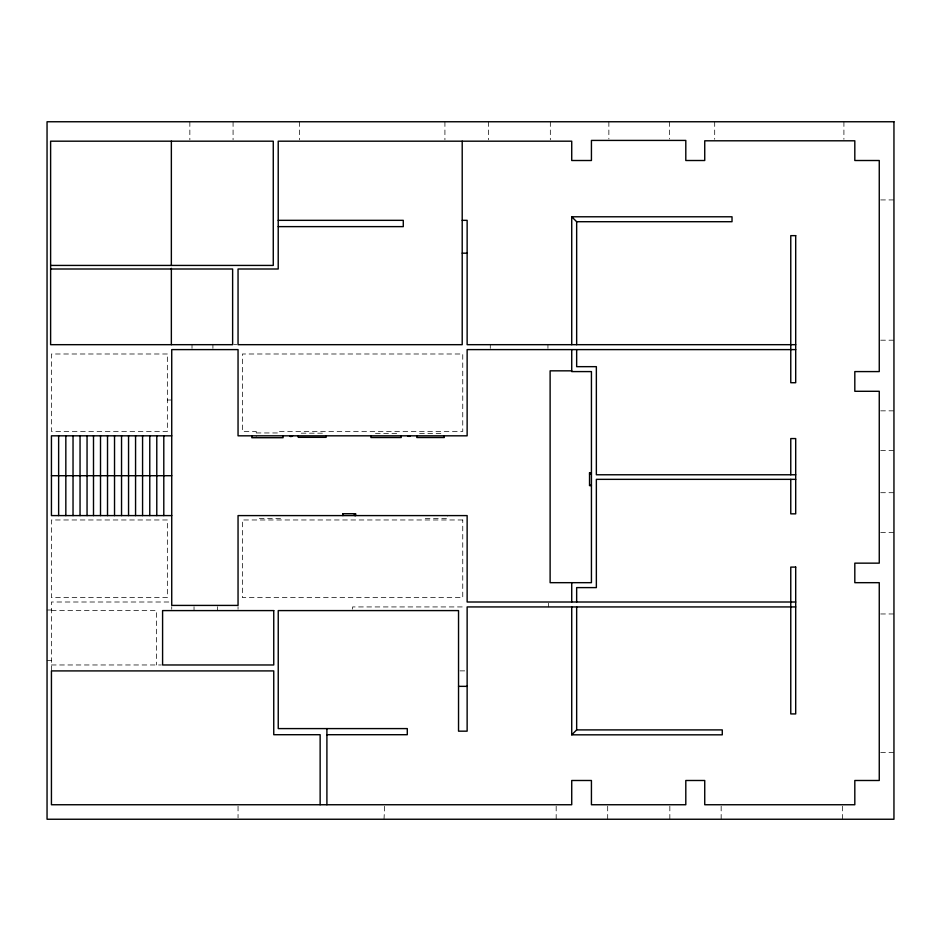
<?xml version="1.0" encoding="UTF-8"?>
<svg xmlns="http://www.w3.org/2000/svg" width="941" height="941" viewBox="0 0 941 941"><rect width="100%" height="100%" fill="white"/><g stroke="black" fill="none" stroke-linecap="round" stroke-linejoin="round"><path stroke-width="0.71" stroke-dasharray="4.71 3.53" d="M384.022 819.246L384.622 806.202M880.729 199.927L893.95 199.927M880.729 340.195L893.95 340.195M233.697 344.677L236.697 344.677M167.345 400.007L171.733 400.007M880.729 410.841L893.95 410.841M256.223 432.954L278.395 432.954L278.395 431.437L462.749 431.437L462.749 353.992L242.425 353.992L242.425 431.437L256.223 431.437L256.223 436.53M301.226 433.178L323.386 433.178M375.483 433.366L397.361 433.366M419.651 433.554L440.917 433.554M880.729 450.398L893.95 450.398M880.729 492.708L893.95 492.708M259.363 518.444L281.759 518.444M425.273 518.444L447.669 518.444L447.669 515.597M880.729 532.571L893.95 532.571M168.792 602.005L51.437 602.005L51.437 670.909M462.207 606.933L352.593 606.933L352.593 609.368M47.05 610.015L51.437 610.015M51.437 610.591L156.477 610.591L156.477 664.969M880.729 613.967L893.95 613.967M47.05 660.582L51.437 660.582M51.437 664.969L161.37 664.969M459.973 670.874L465.701 670.874M880.729 752.612L893.95 752.612M843.912 121.754L843.912 139.339M842.607 806.202L842.607 819.246M721.159 806.202L721.159 819.246M714.69 121.754L714.69 139.339M669.839 806.202L669.839 819.246M669.498 121.754L669.498 138.986M608.862 121.754L608.862 138.986M607.686 806.202L607.686 819.246M556.178 806.202L556.178 819.246M550.332 121.754L550.332 139.797M548.427 603.228L548.427 606.933M547.944 344.677L547.944 348.382M490.285 344.677L490.285 348.382M488.567 121.754L488.567 139.797M444.917 121.754L444.917 139.797M299.579 121.754L299.579 139.797M238.049 606.71L238.049 609.298M238.049 806.202L238.049 817.8M233.074 121.754L233.074 139.797M217.547 606.71L217.547 610.591M212.913 344.677L212.913 348.382M194.034 606.71L194.034 610.591M192.011 344.677L192.011 348.382M189.847 121.754L189.847 139.797M171.733 606.71L171.733 609.298M167.345 353.992L51.437 353.992L51.437 431.437L167.345 431.437L167.345 353.992M167.345 519.973L51.437 519.973L51.437 597.617L167.345 597.617L167.345 519.973M462.749 519.973L242.425 519.973L242.425 597.617L462.749 597.617L462.749 519.973"/><path stroke-width="1.41" d="M571.728 734.827L576.657 729.898L722.276 729.898L722.276 734.827L571.728 734.827L571.728 606.933M571.728 216.783L732.027 216.783L732.027 221.711L576.657 221.711L571.728 216.783L571.728 344.677M278.218 220.335L403.277 220.335L403.277 226.628L278.218 226.628M462.207 220.335L467.136 220.335L467.136 344.677L795.698 344.677M462.207 253.176L467.136 253.176M50.614 265.433L273.266 265.433L273.266 141.185L50.614 141.185L50.614 344.677L232.627 344.677L232.627 268.997L50.614 268.997M795.698 349.605L467.136 349.605L467.136 435.824L238.049 435.824L238.049 349.605L171.733 349.605L171.733 605.416L238.049 605.416L238.049 515.597L467.136 515.597L467.136 602.005L795.698 602.005M571.728 370.836L550.12 370.836L550.12 582.679L591.43 582.679L591.43 371.589L571.728 371.589L571.728 349.605M171.733 435.824L51.437 435.824L51.437 515.597L171.733 515.597M290.31 436.553L292.204 436.365M589.537 472.794L591.43 472.747M589.537 474.029L591.43 474.029M795.698 474.77L596.359 474.77L596.359 366.661L576.657 366.661L576.657 349.605M51.437 475.711L171.733 475.711M795.698 479.345L596.359 479.345L596.359 587.607L576.657 587.607L576.657 602.005M589.537 485.438L591.43 485.438L589.537 485.544L589.537 472.747M342.877 513.704L355.674 513.704L355.616 515.597M795.698 606.933L467.136 606.933L467.136 731.169L458.538 731.169L458.538 610.591L278.242 610.591L278.242 728.593L407.288 728.593L407.288 734.709L326.903 734.709M458.538 686.354L467.136 686.354M790.769 474.77L790.769 438.565L795.698 438.565L795.698 513.845L790.769 513.845L790.769 479.345M576.657 221.711L576.657 344.677M576.657 606.933L576.657 729.898M571.728 582.679L571.728 602.005M462.207 141.185L462.207 344.677L238.049 344.677L238.049 268.997L278.218 268.997L278.218 141.185L571.728 141.185L571.728 160.511L591.43 160.511L591.43 140.421L685.801 140.421L685.801 160.511L704.738 160.511L704.738 140.797L854.816 140.797L854.816 160.511L879.259 160.511L879.259 371.589L854.816 371.589L854.816 391.291L879.259 391.291L879.259 563.153L854.816 563.153L854.816 582.679L879.259 582.679L879.259 780.489L854.816 780.489L854.816 804.743L704.738 804.743L704.738 780.489L685.801 780.489L685.801 804.743L591.43 804.743L591.43 780.489L571.728 780.489L571.728 804.743L51.437 804.743L51.437 670.909L273.749 670.909L273.749 734.709L320.14 734.709L320.14 804.743M444.293 435.824L444.293 437.53L416.816 437.53L416.816 435.824M410.429 435.765L407.582 435.765M409.947 436.33L408.053 436.33M401.231 435.824L401.231 437.53L370.919 437.53L370.919 435.824M355.345 513.704L355.345 515.597M354.392 513.704L354.392 515.597M342.983 513.704L342.877 515.597M326.903 728.593L326.903 804.743M326.127 435.824L326.127 437.342L298.273 437.342L298.273 435.824M292.639 435.801L289.793 435.801M283.076 435.824L283.076 437.718L251.812 437.718L251.812 435.824M171.356 141.185L171.356 265.433M171.356 268.361L171.356 344.677M163.793 435.824L163.793 515.597M156.782 435.824L156.782 515.597M149.772 435.824L149.772 515.597M142.573 435.824L142.573 515.597M135.563 435.824L135.563 515.597M128.552 435.824L128.552 515.597M121.542 435.824L121.542 515.597M114.531 435.824L114.531 515.597M107.521 435.824L107.521 515.597M100.511 435.824L100.511 515.597M93.5 435.824L93.5 515.597M87.054 435.824L87.054 515.597M80.044 435.824L80.044 515.597M73.033 435.824L73.033 515.597M65.835 435.824L65.835 515.597M58.636 435.824L58.636 515.597M893.95 121.754L47.05 121.754L47.05 819.246L893.95 819.246L893.95 121.754M795.698 235.65L790.769 235.65L790.769 382.728L795.698 382.728L795.698 235.65M795.698 567.094L790.769 567.094L790.769 713.925L795.698 713.925L795.698 567.094M273.749 610.591L162.593 610.591L162.593 664.969L273.749 664.969L273.749 610.591"/></g></svg>
